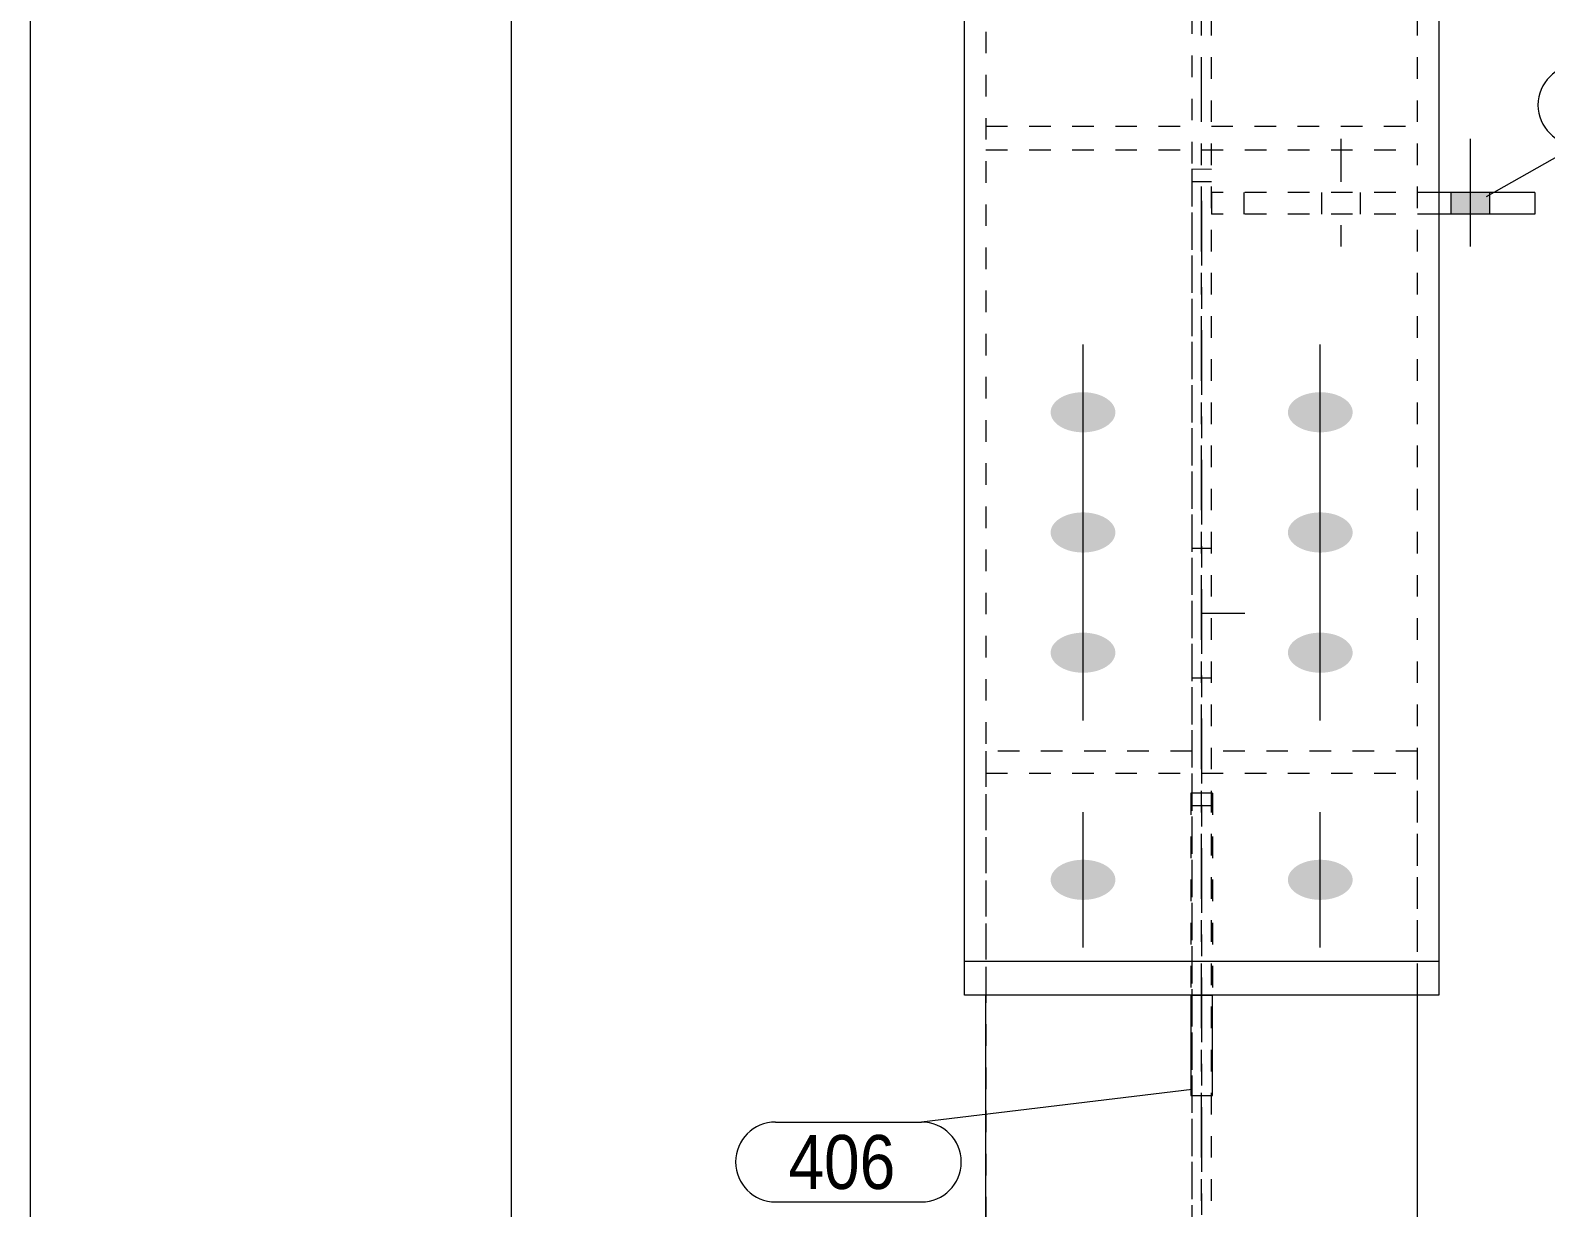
# Model space of a CAD drawing. Header units: millimetres. Extents: x 2 to 579, y 1 to 825.
# Drawn here: x 5 to 75.3, y 614.1 to 668.7 of the extents above; entities that cross this region are included whole.
import ezdxf

# ---------------------------------------------------------------- set-up
doc = ezdxf.new("R2010")
doc.units = ezdxf.units.MM
for name, pattern in [('XKITLINE00', [0]), ('XKITLINE01', [4, 1, -1, 1, -1]), ('XKITLINE02', [4, 2, -2]), ('XKITLINE03', [6, 3, -1, 1, -1])]:
    doc.linetypes.add(name, pattern=pattern)
for name, color, linetype, lineweight in [('Bolt', 3, 'Continuous', 0), ('Dimensions', 7, 'Continuous', 0), ('DrawingSheet', 5, 'Continuous', 0), ('Part', 2, 'Continuous', 0), ('PartMark', 7, 'Continuous', 0)]:
    doc.layers.add(name, color=color, linetype=linetype, lineweight=lineweight)
doc.styles.add('ARIAL', font='ARIAL.TTF')

# ---------------------------------------------------------------- blocks, each defined once
blk = doc.blocks.new('*A45')
at = {"layer": 'Bolt', "color": 3, "linetype": 'XKITLINE02', "lineweight": 0}
for p, q in [((59.755, 644.679), (58.855, 644.679)), ((61.305, 641.679), (57.305, 641.679)), ((59.755, 638.679), (58.855, 638.679))]:
    blk.add_line(p, q, dxfattribs=at)
blk = doc.blocks.new('*A46')
at = {"layer": 'Bolt'}
for points in [[(53.768, 650.072), (53.731, 650.073), (53.694, 650.074), (53.658, 650.076), (53.621, 650.079), (53.585, 650.082), (53.548, 650.085), (53.512, 650.09), (53.476, 650.094), (53.44, 650.1), (53.405, 650.105), (53.369, 650.112), (53.334, 650.119), (53.299, 650.126), (53.265, 650.134), (53.231, 650.142), (53.197, 650.151), (53.163, 650.161), (53.13, 650.171), (53.098, 650.181), (53.065, 650.192), (53.034, 650.204), (53.002, 650.216), (52.971, 650.228), (52.941, 650.241), (52.911, 650.254), (52.882, 650.268), (52.853, 650.283), (52.825, 650.297), (52.797, 650.312), (52.77, 650.328), (52.744, 650.344), (52.718, 650.36), (52.693, 650.377), (52.669, 650.394), (52.645, 650.411), (52.622, 650.429), (52.6, 650.447), (52.578, 650.466), (52.557, 650.484), (52.537, 650.504), (52.518, 650.523), (52.5, 650.543), (52.482, 650.563), (52.465, 650.583), (52.449, 650.603), (52.433, 650.624), (52.419, 650.645), (52.405, 650.666), (52.392, 650.688), (52.38, 650.709), (52.369, 650.731), (52.359, 650.753), (52.35, 650.775), (52.341, 650.797), (52.333, 650.819), (52.327, 650.842), (52.321, 650.864), (52.316, 650.887), (52.312, 650.909), (52.309, 650.932), (52.306, 650.955), (52.305, 650.978), (52.305, 651), (52.305, 651.023), (52.306, 651.046), (52.309, 651.069), (52.312, 651.091), (52.316, 651.114), (52.321, 651.137), (52.327, 651.159), (52.333, 651.182), (52.341, 651.204), (52.35, 651.226), (52.359, 651.248), (52.369, 651.27), (52.38, 651.292), (52.392, 651.313), (52.405, 651.335), (52.419, 651.356), (52.433, 651.377), (52.449, 651.397), (52.465, 651.418), (52.482, 651.438), (52.5, 651.458), (52.518, 651.478), (52.537, 651.497), (52.557, 651.516), (52.578, 651.535), (52.6, 651.554), (52.622, 651.572), (52.645, 651.59), (52.669, 651.607), (52.693, 651.624), (52.718, 651.641), (52.744, 651.657), (52.77, 651.673), (52.797, 651.688), (52.825, 651.704), (52.853, 651.718), (52.882, 651.732), (52.911, 651.746), (52.941, 651.76), (52.971, 651.773), (53.002, 651.785), (53.034, 651.797), (53.065, 651.808), (53.098, 651.819), (53.13, 651.83), (53.163, 651.84), (53.197, 651.849), (53.231, 651.858), (53.265, 651.867), (53.299, 651.875), (53.334, 651.882), (53.369, 651.889), (53.405, 651.895), (53.44, 651.901), (53.476, 651.906), (53.512, 651.911), (53.548, 651.915), (53.585, 651.919), (53.621, 651.922), (53.658, 651.925), (53.694, 651.927), (53.731, 651.928), (53.768, 651.929), (53.805, 651.929), (53.841, 651.929), (53.878, 651.928), (53.915, 651.927), (53.952, 651.925), (53.988, 651.922), (54.025, 651.919), (54.061, 651.915), (54.097, 651.911), (54.133, 651.906), (54.169, 651.901), (54.205, 651.895), (54.24, 651.889), (54.275, 651.882), (54.31, 651.875), (54.345, 651.867), (54.379, 651.858), (54.413, 651.849), (54.446, 651.84), (54.479, 651.83), (54.512, 651.819), (54.544, 651.808), (54.576, 651.797), (54.607, 651.785), (54.638, 651.773), (54.668, 651.76), (54.698, 651.746), (54.728, 651.732), (54.756, 651.718), (54.784, 651.704), (54.812, 651.688), (54.839, 651.673), (54.865, 651.657), (54.891, 651.641), (54.916, 651.624), (54.94, 651.607), (54.964, 651.59), (54.987, 651.572), (55.009, 651.554), (55.031, 651.535), (55.052, 651.516), (55.072, 651.497), (55.091, 651.478), (55.11, 651.458), (55.128, 651.438), (55.145, 651.418), (55.161, 651.397), (55.176, 651.377), (55.19, 651.356), (55.204, 651.335), (55.217, 651.313), (55.229, 651.292), (55.24, 651.27), (55.25, 651.248), (55.26, 651.226), (55.268, 651.204), (55.276, 651.182), (55.283, 651.159), (55.288, 651.137), (55.293, 651.114), (55.297, 651.091), (55.301, 651.069), (55.303, 651.046), (55.304, 651.023), (55.305, 651), (55.304, 650.978), (55.303, 650.955), (55.301, 650.932), (55.297, 650.909), (55.293, 650.887), (55.288, 650.864), (55.283, 650.842), (55.276, 650.819), (55.268, 650.797), (55.26, 650.775), (55.25, 650.753), (55.24, 650.731), (55.229, 650.709), (55.217, 650.688), (55.204, 650.666), (55.19, 650.645), (55.176, 650.624), (55.161, 650.603), (55.145, 650.583), (55.128, 650.563), (55.11, 650.543), (55.091, 650.523), (55.072, 650.504), (55.052, 650.484), (55.031, 650.466), (55.009, 650.447), (54.987, 650.429), (54.964, 650.411), (54.94, 650.394), (54.916, 650.377), (54.891, 650.36), (54.865, 650.344), (54.839, 650.328), (54.812, 650.312), (54.784, 650.297), (54.756, 650.283), (54.728, 650.268), (54.698, 650.254), (54.668, 650.241), (54.638, 650.228), (54.607, 650.216), (54.576, 650.204), (54.544, 650.192), (54.512, 650.181), (54.479, 650.171), (54.446, 650.161), (54.413, 650.151), (54.379, 650.142), (54.345, 650.134), (54.31, 650.126), (54.275, 650.119), (54.24, 650.112), (54.205, 650.105), (54.169, 650.1), (54.133, 650.094), (54.097, 650.09), (54.061, 650.085), (54.025, 650.082), (53.988, 650.079), (53.952, 650.076), (53.915, 650.074), (53.878, 650.073), (53.841, 650.072), (53.805, 650.072)], [(64.768, 650.072), (64.731, 650.073), (64.694, 650.074), (64.658, 650.076), (64.621, 650.079), (64.585, 650.082), (64.548, 650.085), (64.512, 650.09), (64.476, 650.094), (64.44, 650.1), (64.405, 650.105), (64.369, 650.112), (64.334, 650.119), (64.299, 650.126), (64.265, 650.134), (64.231, 650.142), (64.197, 650.151), (64.163, 650.161), (64.13, 650.171), (64.098, 650.181), (64.065, 650.192), (64.034, 650.204), (64.002, 650.216), (63.971, 650.228), (63.941, 650.241), (63.911, 650.254), (63.882, 650.268), (63.853, 650.283), (63.825, 650.297), (63.797, 650.312), (63.77, 650.328), (63.744, 650.344), (63.718, 650.36), (63.693, 650.377), (63.669, 650.394), (63.645, 650.411), (63.622, 650.429), (63.6, 650.447), (63.578, 650.466), (63.557, 650.484), (63.537, 650.504), (63.518, 650.523), (63.5, 650.543), (63.482, 650.563), (63.465, 650.583), (63.449, 650.603), (63.433, 650.624), (63.419, 650.645), (63.405, 650.666), (63.392, 650.688), (63.38, 650.709), (63.369, 650.731), (63.359, 650.753), (63.35, 650.775), (63.341, 650.797), (63.333, 650.819), (63.327, 650.842), (63.321, 650.864), (63.316, 650.887), (63.312, 650.909), (63.309, 650.932), (63.306, 650.955), (63.305, 650.978), (63.305, 651), (63.305, 651.023), (63.306, 651.046), (63.309, 651.069), (63.312, 651.091), (63.316, 651.114), (63.321, 651.137), (63.327, 651.159), (63.333, 651.182), (63.341, 651.204), (63.35, 651.226), (63.359, 651.248), (63.369, 651.27), (63.38, 651.292), (63.392, 651.313), (63.405, 651.335), (63.419, 651.356), (63.433, 651.377), (63.449, 651.397), (63.465, 651.418), (63.482, 651.438), (63.5, 651.458), (63.518, 651.478), (63.537, 651.497), (63.557, 651.516), (63.578, 651.535), (63.6, 651.554), (63.622, 651.572), (63.645, 651.59), (63.669, 651.607), (63.693, 651.624), (63.718, 651.641), (63.744, 651.657), (63.77, 651.673), (63.797, 651.688), (63.825, 651.704), (63.853, 651.718), (63.882, 651.732), (63.911, 651.746), (63.941, 651.76), (63.971, 651.773), (64.002, 651.785), (64.034, 651.797), (64.065, 651.808), (64.098, 651.819), (64.13, 651.83), (64.163, 651.84), (64.197, 651.849), (64.231, 651.858), (64.265, 651.867), (64.299, 651.875), (64.334, 651.882), (64.369, 651.889), (64.405, 651.895), (64.44, 651.901), (64.476, 651.906), (64.512, 651.911), (64.548, 651.915), (64.585, 651.919), (64.621, 651.922), (64.658, 651.925), (64.694, 651.927), (64.731, 651.928), (64.768, 651.929), (64.805, 651.929), (64.841, 651.929), (64.878, 651.928), (64.915, 651.927), (64.952, 651.925), (64.988, 651.922), (65.025, 651.919), (65.061, 651.915), (65.097, 651.911), (65.133, 651.906), (65.169, 651.901), (65.205, 651.895), (65.24, 651.889), (65.275, 651.882), (65.31, 651.875), (65.345, 651.867), (65.379, 651.858), (65.413, 651.849), (65.446, 651.84), (65.479, 651.83), (65.512, 651.819), (65.544, 651.808), (65.576, 651.797), (65.607, 651.785), (65.638, 651.773), (65.668, 651.76), (65.698, 651.746), (65.728, 651.732), (65.756, 651.718), (65.784, 651.704), (65.812, 651.688), (65.839, 651.673), (65.865, 651.657), (65.891, 651.641), (65.916, 651.624), (65.94, 651.607), (65.964, 651.59), (65.987, 651.572), (66.009, 651.554), (66.031, 651.535), (66.052, 651.516), (66.072, 651.497), (66.091, 651.478), (66.11, 651.458), (66.128, 651.438), (66.145, 651.418), (66.161, 651.397), (66.176, 651.377), (66.19, 651.356), (66.204, 651.335), (66.217, 651.313), (66.229, 651.292), (66.24, 651.27), (66.25, 651.248), (66.26, 651.226), (66.268, 651.204), (66.276, 651.182), (66.283, 651.159), (66.288, 651.137), (66.293, 651.114), (66.297, 651.091), (66.301, 651.069), (66.303, 651.046), (66.304, 651.023), (66.305, 651), (66.304, 650.978), (66.303, 650.955), (66.301, 650.932), (66.297, 650.909), (66.293, 650.887), (66.288, 650.864), (66.283, 650.842), (66.276, 650.819), (66.268, 650.797), (66.26, 650.775), (66.25, 650.753), (66.24, 650.731), (66.229, 650.709), (66.217, 650.688), (66.204, 650.666), (66.19, 650.645), (66.176, 650.624), (66.161, 650.603), (66.145, 650.583), (66.128, 650.563), (66.11, 650.543), (66.091, 650.523), (66.072, 650.504), (66.052, 650.484), (66.031, 650.466), (66.009, 650.447), (65.987, 650.429), (65.964, 650.411), (65.94, 650.394), (65.916, 650.377), (65.891, 650.36), (65.865, 650.344), (65.839, 650.328), (65.812, 650.312), (65.784, 650.297), (65.756, 650.283), (65.728, 650.268), (65.698, 650.254), (65.668, 650.241), (65.638, 650.228), (65.607, 650.216), (65.576, 650.204), (65.544, 650.192), (65.512, 650.181), (65.479, 650.171), (65.446, 650.161), (65.413, 650.151), (65.379, 650.142), (65.345, 650.134), (65.31, 650.126), (65.275, 650.119), (65.24, 650.112), (65.205, 650.105), (65.169, 650.1), (65.133, 650.094), (65.097, 650.09), (65.061, 650.085), (65.025, 650.082), (64.988, 650.079), (64.952, 650.076), (64.915, 650.074), (64.878, 650.073), (64.841, 650.072), (64.805, 650.072)], [(53.768, 644.5), (53.731, 644.501), (53.694, 644.502), (53.658, 644.504), (53.621, 644.507), (53.585, 644.51), (53.548, 644.514), (53.512, 644.518), (53.476, 644.522), (53.44, 644.528), (53.405, 644.534), (53.369, 644.54), (53.334, 644.547), (53.299, 644.554), (53.265, 644.562), (53.231, 644.571), (53.197, 644.58), (53.163, 644.589), (53.13, 644.599), (53.098, 644.61), (53.065, 644.621), (53.034, 644.632), (53.002, 644.644), (52.971, 644.656), (52.941, 644.669), (52.911, 644.683), (52.882, 644.696), (52.853, 644.711), (52.825, 644.725), (52.797, 644.74), (52.77, 644.756), (52.744, 644.772), (52.718, 644.788), (52.693, 644.805), (52.669, 644.822), (52.645, 644.839), (52.622, 644.857), (52.6, 644.875), (52.578, 644.894), (52.557, 644.913), (52.537, 644.932), (52.518, 644.951), (52.5, 644.971), (52.482, 644.991), (52.465, 645.011), (52.449, 645.031), (52.433, 645.052), (52.419, 645.073), (52.405, 645.094), (52.392, 645.116), (52.38, 645.137), (52.369, 645.159), (52.359, 645.181), (52.35, 645.203), (52.341, 645.225), (52.333, 645.247), (52.327, 645.27), (52.321, 645.292), (52.316, 645.315), (52.312, 645.337), (52.309, 645.36), (52.306, 645.383), (52.305, 645.406), (52.305, 645.429), (52.305, 645.451), (52.306, 645.474), (52.309, 645.497), (52.312, 645.52), (52.316, 645.542), (52.321, 645.565), (52.327, 645.587), (52.333, 645.61), (52.341, 645.632), (52.35, 645.654), (52.359, 645.676), (52.369, 645.698), (52.38, 645.72), (52.392, 645.741), (52.405, 645.763), (52.419, 645.784), (52.433, 645.805), (52.449, 645.826), (52.465, 645.846), (52.482, 645.866), (52.5, 645.886), (52.518, 645.906), (52.537, 645.925), (52.557, 645.944), (52.578, 645.963), (52.6, 645.982), (52.622, 646), (52.645, 646.018), (52.669, 646.035), (52.693, 646.052), (52.718, 646.069), (52.744, 646.085), (52.77, 646.101), (52.797, 646.117), (52.825, 646.132), (52.853, 646.146), (52.882, 646.161), (52.911, 646.174), (52.941, 646.188), (52.971, 646.201), (53.002, 646.213), (53.034, 646.225), (53.065, 646.237), (53.098, 646.248), (53.13, 646.258), (53.163, 646.268), (53.197, 646.277), (53.231, 646.286), (53.265, 646.295), (53.299, 646.303), (53.334, 646.31), (53.369, 646.317), (53.405, 646.324), (53.44, 646.329), (53.476, 646.335), (53.512, 646.339), (53.548, 646.343), (53.585, 646.347), (53.621, 646.35), (53.658, 646.353), (53.694, 646.355), (53.731, 646.356), (53.768, 646.357), (53.805, 646.357), (53.841, 646.357), (53.878, 646.356), (53.915, 646.355), (53.952, 646.353), (53.988, 646.35), (54.025, 646.347), (54.061, 646.343), (54.097, 646.339), (54.133, 646.335), (54.169, 646.329), (54.205, 646.324), (54.24, 646.317), (54.275, 646.31), (54.31, 646.303), (54.345, 646.295), (54.379, 646.286), (54.413, 646.277), (54.446, 646.268), (54.479, 646.258), (54.512, 646.248), (54.544, 646.237), (54.576, 646.225), (54.607, 646.213), (54.638, 646.201), (54.668, 646.188), (54.698, 646.174), (54.728, 646.161), (54.756, 646.146), (54.784, 646.132), (54.812, 646.117), (54.839, 646.101), (54.865, 646.085), (54.891, 646.069), (54.916, 646.052), (54.94, 646.035), (54.964, 646.018), (54.987, 646), (55.009, 645.982), (55.031, 645.963), (55.052, 645.944), (55.072, 645.925), (55.091, 645.906), (55.11, 645.886), (55.128, 645.866), (55.145, 645.846), (55.161, 645.826), (55.176, 645.805), (55.19, 645.784), (55.204, 645.763), (55.217, 645.741), (55.229, 645.72), (55.24, 645.698), (55.25, 645.676), (55.26, 645.654), (55.268, 645.632), (55.276, 645.61), (55.283, 645.587), (55.288, 645.565), (55.293, 645.542), (55.297, 645.52), (55.301, 645.497), (55.303, 645.474), (55.304, 645.451), (55.305, 645.429), (55.304, 645.406), (55.303, 645.383), (55.301, 645.36), (55.297, 645.337), (55.293, 645.315), (55.288, 645.292), (55.283, 645.27), (55.276, 645.247), (55.268, 645.225), (55.26, 645.203), (55.25, 645.181), (55.24, 645.159), (55.229, 645.137), (55.217, 645.116), (55.204, 645.094), (55.19, 645.073), (55.176, 645.052), (55.161, 645.031), (55.145, 645.011), (55.128, 644.991), (55.11, 644.971), (55.091, 644.951), (55.072, 644.932), (55.052, 644.913), (55.031, 644.894), (55.009, 644.875), (54.987, 644.857), (54.964, 644.839), (54.94, 644.822), (54.916, 644.805), (54.891, 644.788), (54.865, 644.772), (54.839, 644.756), (54.812, 644.74), (54.784, 644.725), (54.756, 644.711), (54.728, 644.696), (54.698, 644.683), (54.668, 644.669), (54.638, 644.656), (54.607, 644.644), (54.576, 644.632), (54.544, 644.621), (54.512, 644.61), (54.479, 644.599), (54.446, 644.589), (54.413, 644.58), (54.379, 644.571), (54.345, 644.562), (54.31, 644.554), (54.275, 644.547), (54.24, 644.54), (54.205, 644.534), (54.169, 644.528), (54.133, 644.522), (54.097, 644.518), (54.061, 644.514), (54.025, 644.51), (53.988, 644.507), (53.952, 644.504), (53.915, 644.502), (53.878, 644.501), (53.841, 644.5), (53.805, 644.5)], [(64.768, 644.5), (64.731, 644.501), (64.694, 644.502), (64.658, 644.504), (64.621, 644.507), (64.585, 644.51), (64.548, 644.514), (64.512, 644.518), (64.476, 644.522), (64.44, 644.528), (64.405, 644.534), (64.369, 644.54), (64.334, 644.547), (64.299, 644.554), (64.265, 644.562), (64.231, 644.571), (64.197, 644.58), (64.163, 644.589), (64.13, 644.599), (64.098, 644.61), (64.065, 644.621), (64.034, 644.632), (64.002, 644.644), (63.971, 644.656), (63.941, 644.669), (63.911, 644.683), (63.882, 644.696), (63.853, 644.711), (63.825, 644.725), (63.797, 644.74), (63.77, 644.756), (63.744, 644.772), (63.718, 644.788), (63.693, 644.805), (63.669, 644.822), (63.645, 644.839), (63.622, 644.857), (63.6, 644.875), (63.578, 644.894), (63.557, 644.913), (63.537, 644.932), (63.518, 644.951), (63.5, 644.971), (63.482, 644.991), (63.465, 645.011), (63.449, 645.031), (63.433, 645.052), (63.419, 645.073), (63.405, 645.094), (63.392, 645.116), (63.38, 645.137), (63.369, 645.159), (63.359, 645.181), (63.35, 645.203), (63.341, 645.225), (63.333, 645.247), (63.327, 645.27), (63.321, 645.292), (63.316, 645.315), (63.312, 645.337), (63.309, 645.36), (63.306, 645.383), (63.305, 645.406), (63.305, 645.429), (63.305, 645.451), (63.306, 645.474), (63.309, 645.497), (63.312, 645.52), (63.316, 645.542), (63.321, 645.565), (63.327, 645.587), (63.333, 645.61), (63.341, 645.632), (63.35, 645.654), (63.359, 645.676), (63.369, 645.698), (63.38, 645.72), (63.392, 645.741), (63.405, 645.763), (63.419, 645.784), (63.433, 645.805), (63.449, 645.826), (63.465, 645.846), (63.482, 645.866), (63.5, 645.886), (63.518, 645.906), (63.537, 645.925), (63.557, 645.944), (63.578, 645.963), (63.6, 645.982), (63.622, 646), (63.645, 646.018), (63.669, 646.035), (63.693, 646.052), (63.718, 646.069), (63.744, 646.085), (63.77, 646.101), (63.797, 646.117), (63.825, 646.132), (63.853, 646.146), (63.882, 646.161), (63.911, 646.174), (63.941, 646.188), (63.971, 646.201), (64.002, 646.213), (64.034, 646.225), (64.065, 646.237), (64.098, 646.248), (64.13, 646.258), (64.163, 646.268), (64.197, 646.277), (64.231, 646.286), (64.265, 646.295), (64.299, 646.303), (64.334, 646.31), (64.369, 646.317), (64.405, 646.324), (64.44, 646.329), (64.476, 646.335), (64.512, 646.339), (64.548, 646.343), (64.585, 646.347), (64.621, 646.35), (64.658, 646.353), (64.694, 646.355), (64.731, 646.356), (64.768, 646.357), (64.805, 646.357), (64.841, 646.357), (64.878, 646.356), (64.915, 646.355), (64.952, 646.353), (64.988, 646.35), (65.025, 646.347), (65.061, 646.343), (65.097, 646.339), (65.133, 646.335), (65.169, 646.329), (65.205, 646.324), (65.24, 646.317), (65.275, 646.31), (65.31, 646.303), (65.345, 646.295), (65.379, 646.286), (65.413, 646.277), (65.446, 646.268), (65.479, 646.258), (65.512, 646.248), (65.544, 646.237), (65.576, 646.225), (65.607, 646.213), (65.638, 646.201), (65.668, 646.188), (65.698, 646.174), (65.728, 646.161), (65.756, 646.146), (65.784, 646.132), (65.812, 646.117), (65.839, 646.101), (65.865, 646.085), (65.891, 646.069), (65.916, 646.052), (65.94, 646.035), (65.964, 646.018), (65.987, 646), (66.009, 645.982), (66.031, 645.963), (66.052, 645.944), (66.072, 645.925), (66.091, 645.906), (66.11, 645.886), (66.128, 645.866), (66.145, 645.846), (66.161, 645.826), (66.176, 645.805), (66.19, 645.784), (66.204, 645.763), (66.217, 645.741), (66.229, 645.72), (66.24, 645.698), (66.25, 645.676), (66.26, 645.654), (66.268, 645.632), (66.276, 645.61), (66.283, 645.587), (66.288, 645.565), (66.293, 645.542), (66.297, 645.52), (66.301, 645.497), (66.303, 645.474), (66.304, 645.451), (66.305, 645.429), (66.304, 645.406), (66.303, 645.383), (66.301, 645.36), (66.297, 645.337), (66.293, 645.315), (66.288, 645.292), (66.283, 645.27), (66.276, 645.247), (66.268, 645.225), (66.26, 645.203), (66.25, 645.181), (66.24, 645.159), (66.229, 645.137), (66.217, 645.116), (66.204, 645.094), (66.19, 645.073), (66.176, 645.052), (66.161, 645.031), (66.145, 645.011), (66.128, 644.991), (66.11, 644.971), (66.091, 644.951), (66.072, 644.932), (66.052, 644.913), (66.031, 644.894), (66.009, 644.875), (65.987, 644.857), (65.964, 644.839), (65.94, 644.822), (65.916, 644.805), (65.891, 644.788), (65.865, 644.772), (65.839, 644.756), (65.812, 644.74), (65.784, 644.725), (65.756, 644.711), (65.728, 644.696), (65.698, 644.683), (65.668, 644.669), (65.638, 644.656), (65.607, 644.644), (65.576, 644.632), (65.544, 644.621), (65.512, 644.61), (65.479, 644.599), (65.446, 644.589), (65.413, 644.58), (65.379, 644.571), (65.345, 644.562), (65.31, 644.554), (65.275, 644.547), (65.24, 644.54), (65.205, 644.534), (65.169, 644.528), (65.133, 644.522), (65.097, 644.518), (65.061, 644.514), (65.025, 644.51), (64.988, 644.507), (64.952, 644.504), (64.915, 644.502), (64.878, 644.501), (64.841, 644.5), (64.805, 644.5)], [(53.768, 638.928), (53.731, 638.929), (53.694, 638.931), (53.658, 638.932), (53.621, 638.935), (53.585, 638.938), (53.548, 638.942), (53.512, 638.946), (53.476, 638.951), (53.44, 638.956), (53.405, 638.962), (53.369, 638.968), (53.334, 638.975), (53.299, 638.982), (53.265, 638.99), (53.231, 638.999), (53.197, 639.008), (53.163, 639.017), (53.13, 639.027), (53.098, 639.038), (53.065, 639.049), (53.034, 639.06), (53.002, 639.072), (52.971, 639.085), (52.941, 639.097), (52.911, 639.111), (52.882, 639.125), (52.853, 639.139), (52.825, 639.153), (52.797, 639.169), (52.77, 639.184), (52.744, 639.2), (52.718, 639.216), (52.693, 639.233), (52.669, 639.25), (52.645, 639.268), (52.622, 639.285), (52.6, 639.303), (52.578, 639.322), (52.557, 639.341), (52.537, 639.36), (52.518, 639.379), (52.5, 639.399), (52.482, 639.419), (52.465, 639.439), (52.449, 639.46), (52.433, 639.48), (52.419, 639.501), (52.405, 639.522), (52.392, 639.544), (52.38, 639.565), (52.369, 639.587), (52.359, 639.609), (52.35, 639.631), (52.341, 639.653), (52.333, 639.675), (52.327, 639.698), (52.321, 639.72), (52.316, 639.743), (52.312, 639.766), (52.309, 639.788), (52.306, 639.811), (52.305, 639.834), (52.305, 639.857), (52.305, 639.879), (52.306, 639.902), (52.309, 639.925), (52.312, 639.948), (52.316, 639.97), (52.321, 639.993), (52.327, 640.015), (52.333, 640.038), (52.341, 640.06), (52.35, 640.082), (52.359, 640.104), (52.369, 640.126), (52.38, 640.148), (52.392, 640.169), (52.405, 640.191), (52.419, 640.212), (52.433, 640.233), (52.449, 640.254), (52.465, 640.274), (52.482, 640.294), (52.5, 640.314), (52.518, 640.334), (52.537, 640.353), (52.557, 640.373), (52.578, 640.391), (52.6, 640.41), (52.622, 640.428), (52.645, 640.446), (52.669, 640.463), (52.693, 640.48), (52.718, 640.497), (52.744, 640.513), (52.77, 640.529), (52.797, 640.545), (52.825, 640.56), (52.853, 640.574), (52.882, 640.589), (52.911, 640.603), (52.941, 640.616), (52.971, 640.629), (53.002, 640.641), (53.034, 640.653), (53.065, 640.665), (53.098, 640.676), (53.13, 640.686), (53.163, 640.696), (53.197, 640.706), (53.231, 640.715), (53.265, 640.723), (53.299, 640.731), (53.334, 640.738), (53.369, 640.745), (53.405, 640.752), (53.44, 640.757), (53.476, 640.763), (53.512, 640.767), (53.548, 640.772), (53.585, 640.775), (53.621, 640.778), (53.658, 640.781), (53.694, 640.783), (53.731, 640.784), (53.768, 640.785), (53.805, 640.785), (53.841, 640.785), (53.878, 640.784), (53.915, 640.783), (53.952, 640.781), (53.988, 640.778), (54.025, 640.775), (54.061, 640.772), (54.097, 640.767), (54.133, 640.763), (54.169, 640.757), (54.205, 640.752), (54.24, 640.745), (54.275, 640.738), (54.31, 640.731), (54.345, 640.723), (54.379, 640.715), (54.413, 640.706), (54.446, 640.696), (54.479, 640.686), (54.512, 640.676), (54.544, 640.665), (54.576, 640.653), (54.607, 640.641), (54.638, 640.629), (54.668, 640.616), (54.698, 640.603), (54.728, 640.589), (54.756, 640.574), (54.784, 640.56), (54.812, 640.545), (54.839, 640.529), (54.865, 640.513), (54.891, 640.497), (54.916, 640.48), (54.94, 640.463), (54.964, 640.446), (54.987, 640.428), (55.009, 640.41), (55.031, 640.391), (55.052, 640.373), (55.072, 640.353), (55.091, 640.334), (55.11, 640.314), (55.128, 640.294), (55.145, 640.274), (55.161, 640.254), (55.176, 640.233), (55.19, 640.212), (55.204, 640.191), (55.217, 640.169), (55.229, 640.148), (55.24, 640.126), (55.25, 640.104), (55.26, 640.082), (55.268, 640.06), (55.276, 640.038), (55.283, 640.015), (55.288, 639.993), (55.293, 639.97), (55.297, 639.948), (55.301, 639.925), (55.303, 639.902), (55.304, 639.879), (55.305, 639.857), (55.304, 639.834), (55.303, 639.811), (55.301, 639.788), (55.297, 639.766), (55.293, 639.743), (55.288, 639.72), (55.283, 639.698), (55.276, 639.675), (55.268, 639.653), (55.26, 639.631), (55.25, 639.609), (55.24, 639.587), (55.229, 639.565), (55.217, 639.544), (55.204, 639.522), (55.19, 639.501), (55.176, 639.48), (55.161, 639.46), (55.145, 639.439), (55.128, 639.419), (55.11, 639.399), (55.091, 639.379), (55.072, 639.36), (55.052, 639.341), (55.031, 639.322), (55.009, 639.303), (54.987, 639.285), (54.964, 639.268), (54.94, 639.25), (54.916, 639.233), (54.891, 639.216), (54.865, 639.2), (54.839, 639.184), (54.812, 639.169), (54.784, 639.153), (54.756, 639.139), (54.728, 639.125), (54.698, 639.111), (54.668, 639.097), (54.638, 639.085), (54.607, 639.072), (54.576, 639.06), (54.544, 639.049), (54.512, 639.038), (54.479, 639.027), (54.446, 639.017), (54.413, 639.008), (54.379, 638.999), (54.345, 638.99), (54.31, 638.982), (54.275, 638.975), (54.24, 638.968), (54.205, 638.962), (54.169, 638.956), (54.133, 638.951), (54.097, 638.946), (54.061, 638.942), (54.025, 638.938), (53.988, 638.935), (53.952, 638.932), (53.915, 638.931), (53.878, 638.929), (53.841, 638.928), (53.805, 638.928)], [(64.768, 638.928), (64.731, 638.929), (64.694, 638.931), (64.658, 638.932), (64.621, 638.935), (64.585, 638.938), (64.548, 638.942), (64.512, 638.946), (64.476, 638.951), (64.44, 638.956), (64.405, 638.962), (64.369, 638.968), (64.334, 638.975), (64.299, 638.982), (64.265, 638.99), (64.231, 638.999), (64.197, 639.008), (64.163, 639.017), (64.13, 639.027), (64.098, 639.038), (64.065, 639.049), (64.034, 639.06), (64.002, 639.072), (63.971, 639.085), (63.941, 639.097), (63.911, 639.111), (63.882, 639.125), (63.853, 639.139), (63.825, 639.153), (63.797, 639.169), (63.77, 639.184), (63.744, 639.2), (63.718, 639.216), (63.693, 639.233), (63.669, 639.25), (63.645, 639.268), (63.622, 639.285), (63.6, 639.303), (63.578, 639.322), (63.557, 639.341), (63.537, 639.36), (63.518, 639.379), (63.5, 639.399), (63.482, 639.419), (63.465, 639.439), (63.449, 639.46), (63.433, 639.48), (63.419, 639.501), (63.405, 639.522), (63.392, 639.544), (63.38, 639.565), (63.369, 639.587), (63.359, 639.609), (63.35, 639.631), (63.341, 639.653), (63.333, 639.675), (63.327, 639.698), (63.321, 639.72), (63.316, 639.743), (63.312, 639.766), (63.309, 639.788), (63.306, 639.811), (63.305, 639.834), (63.305, 639.857), (63.305, 639.879), (63.306, 639.902), (63.309, 639.925), (63.312, 639.948), (63.316, 639.97), (63.321, 639.993), (63.327, 640.015), (63.333, 640.038), (63.341, 640.06), (63.35, 640.082), (63.359, 640.104), (63.369, 640.126), (63.38, 640.148), (63.392, 640.169), (63.405, 640.191), (63.419, 640.212), (63.433, 640.233), (63.449, 640.254), (63.465, 640.274), (63.482, 640.294), (63.5, 640.314), (63.518, 640.334), (63.537, 640.353), (63.557, 640.373), (63.578, 640.391), (63.6, 640.41), (63.622, 640.428), (63.645, 640.446), (63.669, 640.463), (63.693, 640.48), (63.718, 640.497), (63.744, 640.513), (63.77, 640.529), (63.797, 640.545), (63.825, 640.56), (63.853, 640.574), (63.882, 640.589), (63.911, 640.603), (63.941, 640.616), (63.971, 640.629), (64.002, 640.641), (64.034, 640.653), (64.065, 640.665), (64.098, 640.676), (64.13, 640.686), (64.163, 640.696), (64.197, 640.706), (64.231, 640.715), (64.265, 640.723), (64.299, 640.731), (64.334, 640.738), (64.369, 640.745), (64.405, 640.752), (64.44, 640.757), (64.476, 640.763), (64.512, 640.767), (64.548, 640.772), (64.585, 640.775), (64.621, 640.778), (64.658, 640.781), (64.694, 640.783), (64.731, 640.784), (64.768, 640.785), (64.805, 640.785), (64.841, 640.785), (64.878, 640.784), (64.915, 640.783), (64.952, 640.781), (64.988, 640.778), (65.025, 640.775), (65.061, 640.772), (65.097, 640.767), (65.133, 640.763), (65.169, 640.757), (65.205, 640.752), (65.24, 640.745), (65.275, 640.738), (65.31, 640.731), (65.345, 640.723), (65.379, 640.715), (65.413, 640.706), (65.446, 640.696), (65.479, 640.686), (65.512, 640.676), (65.544, 640.665), (65.576, 640.653), (65.607, 640.641), (65.638, 640.629), (65.668, 640.616), (65.698, 640.603), (65.728, 640.589), (65.756, 640.574), (65.784, 640.56), (65.812, 640.545), (65.839, 640.529), (65.865, 640.513), (65.891, 640.497), (65.916, 640.48), (65.94, 640.463), (65.964, 640.446), (65.987, 640.428), (66.009, 640.41), (66.031, 640.391), (66.052, 640.373), (66.072, 640.353), (66.091, 640.334), (66.11, 640.314), (66.128, 640.294), (66.145, 640.274), (66.161, 640.254), (66.176, 640.233), (66.19, 640.212), (66.204, 640.191), (66.217, 640.169), (66.229, 640.148), (66.24, 640.126), (66.25, 640.104), (66.26, 640.082), (66.268, 640.06), (66.276, 640.038), (66.283, 640.015), (66.288, 639.993), (66.293, 639.97), (66.297, 639.948), (66.301, 639.925), (66.303, 639.902), (66.304, 639.879), (66.305, 639.857), (66.304, 639.834), (66.303, 639.811), (66.301, 639.788), (66.297, 639.766), (66.293, 639.743), (66.288, 639.72), (66.283, 639.698), (66.276, 639.675), (66.268, 639.653), (66.26, 639.631), (66.25, 639.609), (66.24, 639.587), (66.229, 639.565), (66.217, 639.544), (66.204, 639.522), (66.19, 639.501), (66.176, 639.48), (66.161, 639.46), (66.145, 639.439), (66.128, 639.419), (66.11, 639.399), (66.091, 639.379), (66.072, 639.36), (66.052, 639.341), (66.031, 639.322), (66.009, 639.303), (65.987, 639.285), (65.964, 639.268), (65.94, 639.25), (65.916, 639.233), (65.891, 639.216), (65.865, 639.2), (65.839, 639.184), (65.812, 639.169), (65.784, 639.153), (65.756, 639.139), (65.728, 639.125), (65.698, 639.111), (65.668, 639.097), (65.638, 639.085), (65.607, 639.072), (65.576, 639.06), (65.544, 639.049), (65.512, 639.038), (65.479, 639.027), (65.446, 639.017), (65.413, 639.008), (65.379, 638.999), (65.345, 638.99), (65.31, 638.982), (65.275, 638.975), (65.24, 638.968), (65.205, 638.962), (65.169, 638.956), (65.133, 638.951), (65.097, 638.946), (65.061, 638.942), (65.025, 638.938), (64.988, 638.935), (64.952, 638.932), (64.915, 638.931), (64.878, 638.929), (64.841, 638.928), (64.805, 638.928)], [(53.768, 628.404), (53.731, 628.404), (53.694, 628.406), (53.658, 628.408), (53.621, 628.41), (53.585, 628.413), (53.548, 628.417), (53.512, 628.421), (53.476, 628.426), (53.44, 628.431), (53.405, 628.437), (53.369, 628.443), (53.334, 628.45), (53.299, 628.458), (53.265, 628.466), (53.231, 628.474), (53.197, 628.483), (53.163, 628.493), (53.13, 628.503), (53.098, 628.513), (53.065, 628.524), (53.034, 628.535), (53.002, 628.547), (52.971, 628.56), (52.941, 628.573), (52.911, 628.586), (52.882, 628.6), (52.853, 628.614), (52.825, 628.629), (52.797, 628.644), (52.77, 628.659), (52.744, 628.675), (52.718, 628.692), (52.693, 628.708), (52.669, 628.725), (52.645, 628.743), (52.622, 628.761), (52.6, 628.779), (52.578, 628.797), (52.557, 628.816), (52.537, 628.835), (52.518, 628.855), (52.5, 628.874), (52.482, 628.894), (52.465, 628.914), (52.449, 628.935), (52.433, 628.956), (52.419, 628.977), (52.405, 628.998), (52.392, 629.019), (52.38, 629.041), (52.369, 629.062), (52.359, 629.084), (52.35, 629.106), (52.341, 629.129), (52.333, 629.151), (52.327, 629.173), (52.321, 629.196), (52.316, 629.218), (52.312, 629.241), (52.309, 629.264), (52.306, 629.286), (52.305, 629.309), (52.305, 629.332), (52.305, 629.355), (52.306, 629.378), (52.309, 629.4), (52.312, 629.423), (52.316, 629.446), (52.321, 629.468), (52.327, 629.491), (52.333, 629.513), (52.341, 629.535), (52.35, 629.558), (52.359, 629.58), (52.369, 629.602), (52.38, 629.623), (52.392, 629.645), (52.405, 629.666), (52.419, 629.687), (52.433, 629.708), (52.449, 629.729), (52.465, 629.75), (52.482, 629.77), (52.5, 629.79), (52.518, 629.809), (52.537, 629.829), (52.557, 629.848), (52.578, 629.867), (52.6, 629.885), (52.622, 629.903), (52.645, 629.921), (52.669, 629.939), (52.693, 629.956), (52.718, 629.972), (52.744, 629.989), (52.77, 630.005), (52.797, 630.02), (52.825, 630.035), (52.853, 630.05), (52.882, 630.064), (52.911, 630.078), (52.941, 630.091), (52.971, 630.104), (53.002, 630.117), (53.034, 630.129), (53.065, 630.14), (53.098, 630.151), (53.13, 630.161), (53.163, 630.171), (53.197, 630.181), (53.231, 630.19), (53.265, 630.198), (53.299, 630.206), (53.334, 630.214), (53.369, 630.221), (53.405, 630.227), (53.44, 630.233), (53.476, 630.238), (53.512, 630.243), (53.548, 630.247), (53.585, 630.251), (53.621, 630.254), (53.658, 630.256), (53.694, 630.258), (53.731, 630.26), (53.768, 630.26), (53.805, 630.261), (53.841, 630.26), (53.878, 630.26), (53.915, 630.258), (53.952, 630.256), (53.988, 630.254), (54.025, 630.251), (54.061, 630.247), (54.097, 630.243), (54.133, 630.238), (54.169, 630.233), (54.205, 630.227), (54.24, 630.221), (54.275, 630.214), (54.31, 630.206), (54.345, 630.198), (54.379, 630.19), (54.413, 630.181), (54.446, 630.171), (54.479, 630.161), (54.512, 630.151), (54.544, 630.14), (54.576, 630.129), (54.607, 630.117), (54.638, 630.104), (54.668, 630.091), (54.698, 630.078), (54.728, 630.064), (54.756, 630.05), (54.784, 630.035), (54.812, 630.02), (54.839, 630.005), (54.865, 629.989), (54.891, 629.972), (54.916, 629.956), (54.94, 629.939), (54.964, 629.921), (54.987, 629.903), (55.009, 629.885), (55.031, 629.867), (55.052, 629.848), (55.072, 629.829), (55.091, 629.809), (55.11, 629.79), (55.128, 629.77), (55.145, 629.75), (55.161, 629.729), (55.176, 629.708), (55.19, 629.687), (55.204, 629.666), (55.217, 629.645), (55.229, 629.623), (55.24, 629.602), (55.25, 629.58), (55.26, 629.558), (55.268, 629.535), (55.276, 629.513), (55.283, 629.491), (55.288, 629.468), (55.293, 629.446), (55.297, 629.423), (55.301, 629.4), (55.303, 629.378), (55.304, 629.355), (55.305, 629.332), (55.304, 629.309), (55.303, 629.286), (55.301, 629.264), (55.297, 629.241), (55.293, 629.218), (55.288, 629.196), (55.283, 629.173), (55.276, 629.151), (55.268, 629.129), (55.26, 629.106), (55.25, 629.084), (55.24, 629.062), (55.229, 629.041), (55.217, 629.019), (55.204, 628.998), (55.19, 628.977), (55.176, 628.956), (55.161, 628.935), (55.145, 628.914), (55.128, 628.894), (55.11, 628.874), (55.091, 628.855), (55.072, 628.835), (55.052, 628.816), (55.031, 628.797), (55.009, 628.779), (54.987, 628.761), (54.964, 628.743), (54.94, 628.725), (54.916, 628.708), (54.891, 628.692), (54.865, 628.675), (54.839, 628.659), (54.812, 628.644), (54.784, 628.629), (54.756, 628.614), (54.728, 628.6), (54.698, 628.586), (54.668, 628.573), (54.638, 628.56), (54.607, 628.547), (54.576, 628.535), (54.544, 628.524), (54.512, 628.513), (54.479, 628.503), (54.446, 628.493), (54.413, 628.483), (54.379, 628.474), (54.345, 628.466), (54.31, 628.458), (54.275, 628.45), (54.24, 628.443), (54.205, 628.437), (54.169, 628.431), (54.133, 628.426), (54.097, 628.421), (54.061, 628.417), (54.025, 628.413), (53.988, 628.41), (53.952, 628.408), (53.915, 628.406), (53.878, 628.404), (53.841, 628.404), (53.805, 628.403)], [(64.768, 628.404), (64.731, 628.404), (64.694, 628.406), (64.658, 628.408), (64.621, 628.41), (64.585, 628.413), (64.548, 628.417), (64.512, 628.421), (64.476, 628.426), (64.44, 628.431), (64.405, 628.437), (64.369, 628.443), (64.334, 628.45), (64.299, 628.458), (64.265, 628.466), (64.231, 628.474), (64.197, 628.483), (64.163, 628.493), (64.13, 628.503), (64.098, 628.513), (64.065, 628.524), (64.034, 628.535), (64.002, 628.547), (63.971, 628.56), (63.941, 628.573), (63.911, 628.586), (63.882, 628.6), (63.853, 628.614), (63.825, 628.629), (63.797, 628.644), (63.77, 628.659), (63.744, 628.675), (63.718, 628.692), (63.693, 628.708), (63.669, 628.725), (63.645, 628.743), (63.622, 628.761), (63.6, 628.779), (63.578, 628.797), (63.557, 628.816), (63.537, 628.835), (63.518, 628.855), (63.5, 628.874), (63.482, 628.894), (63.465, 628.914), (63.449, 628.935), (63.433, 628.956), (63.419, 628.977), (63.405, 628.998), (63.392, 629.019), (63.38, 629.041), (63.369, 629.062), (63.359, 629.084), (63.35, 629.106), (63.341, 629.129), (63.333, 629.151), (63.327, 629.173), (63.321, 629.196), (63.316, 629.218), (63.312, 629.241), (63.309, 629.264), (63.306, 629.286), (63.305, 629.309), (63.305, 629.332), (63.305, 629.355), (63.306, 629.378), (63.309, 629.4), (63.312, 629.423), (63.316, 629.446), (63.321, 629.468), (63.327, 629.491), (63.333, 629.513), (63.341, 629.535), (63.35, 629.558), (63.359, 629.58), (63.369, 629.602), (63.38, 629.623), (63.392, 629.645), (63.405, 629.666), (63.419, 629.687), (63.433, 629.708), (63.449, 629.729), (63.465, 629.75), (63.482, 629.77), (63.5, 629.79), (63.518, 629.809), (63.537, 629.829), (63.557, 629.848), (63.578, 629.867), (63.6, 629.885), (63.622, 629.903), (63.645, 629.921), (63.669, 629.939), (63.693, 629.956), (63.718, 629.972), (63.744, 629.989), (63.77, 630.005), (63.797, 630.02), (63.825, 630.035), (63.853, 630.05), (63.882, 630.064), (63.911, 630.078), (63.941, 630.091), (63.971, 630.104), (64.002, 630.117), (64.034, 630.129), (64.065, 630.14), (64.098, 630.151), (64.13, 630.161), (64.163, 630.171), (64.197, 630.181), (64.231, 630.19), (64.265, 630.198), (64.299, 630.206), (64.334, 630.214), (64.369, 630.221), (64.405, 630.227), (64.44, 630.233), (64.476, 630.238), (64.512, 630.243), (64.548, 630.247), (64.585, 630.251), (64.621, 630.254), (64.658, 630.256), (64.694, 630.258), (64.731, 630.26), (64.768, 630.26), (64.805, 630.261), (64.841, 630.26), (64.878, 630.26), (64.915, 630.258), (64.952, 630.256), (64.988, 630.254), (65.025, 630.251), (65.061, 630.247), (65.097, 630.243), (65.133, 630.238), (65.169, 630.233), (65.205, 630.227), (65.24, 630.221), (65.275, 630.214), (65.31, 630.206), (65.345, 630.198), (65.379, 630.19), (65.413, 630.181), (65.446, 630.171), (65.479, 630.161), (65.512, 630.151), (65.544, 630.14), (65.576, 630.129), (65.607, 630.117), (65.638, 630.104), (65.668, 630.091), (65.698, 630.078), (65.728, 630.064), (65.756, 630.05), (65.784, 630.035), (65.812, 630.02), (65.839, 630.005), (65.865, 629.989), (65.891, 629.972), (65.916, 629.956), (65.94, 629.939), (65.964, 629.921), (65.987, 629.903), (66.009, 629.885), (66.031, 629.867), (66.052, 629.848), (66.072, 629.829), (66.091, 629.809), (66.11, 629.79), (66.128, 629.77), (66.145, 629.75), (66.161, 629.729), (66.176, 629.708), (66.19, 629.687), (66.204, 629.666), (66.217, 629.645), (66.229, 629.623), (66.24, 629.602), (66.25, 629.58), (66.26, 629.558), (66.268, 629.535), (66.276, 629.513), (66.283, 629.491), (66.288, 629.468), (66.293, 629.446), (66.297, 629.423), (66.301, 629.4), (66.303, 629.378), (66.304, 629.355), (66.305, 629.332), (66.304, 629.309), (66.303, 629.286), (66.301, 629.264), (66.297, 629.241), (66.293, 629.218), (66.288, 629.196), (66.283, 629.173), (66.276, 629.151), (66.268, 629.129), (66.26, 629.106), (66.25, 629.084), (66.24, 629.062), (66.229, 629.041), (66.217, 629.019), (66.204, 628.998), (66.19, 628.977), (66.176, 628.956), (66.161, 628.935), (66.145, 628.914), (66.128, 628.894), (66.11, 628.874), (66.091, 628.855), (66.072, 628.835), (66.052, 628.816), (66.031, 628.797), (66.009, 628.779), (65.987, 628.761), (65.964, 628.743), (65.94, 628.725), (65.916, 628.708), (65.891, 628.692), (65.865, 628.675), (65.839, 628.659), (65.812, 628.644), (65.784, 628.629), (65.756, 628.614), (65.728, 628.6), (65.698, 628.586), (65.668, 628.573), (65.638, 628.56), (65.607, 628.547), (65.576, 628.535), (65.544, 628.524), (65.512, 628.513), (65.479, 628.503), (65.446, 628.493), (65.413, 628.483), (65.379, 628.474), (65.345, 628.466), (65.31, 628.458), (65.275, 628.45), (65.24, 628.443), (65.205, 628.437), (65.169, 628.431), (65.133, 628.426), (65.097, 628.421), (65.061, 628.417), (65.025, 628.413), (64.988, 628.41), (64.952, 628.408), (64.915, 628.406), (64.878, 628.404), (64.841, 628.404), (64.805, 628.403)]]:
    blk.add_hatch(color=3, dxfattribs=at).paths.add_polyline_path(points, flags=17)
at = {"layer": 'Bolt', "color": 3, "linetype": 'XKITLINE00', "lineweight": 0}
for p, q in [((53.805, 647.859), (53.805, 654.142)), ((64.805, 647.859), (64.805, 654.142)), ((53.805, 642.287), (53.805, 648.57)), ((64.805, 642.287), (64.805, 648.57)), ((53.805, 636.715), (53.805, 642.998)), ((64.805, 636.715), (64.805, 642.998)), ((53.805, 626.191), (53.805, 632.473)), ((64.805, 626.191), (64.805, 632.473))]:
    blk.add_line(p, q, dxfattribs=at)
blk = doc.blocks.new('*A58')
at = {"layer": 'Bolt'}
blk.add_hatch(color=3, dxfattribs=at).paths.add_polyline_path([(72.655, 661.179), (72.655, 660.179), (70.855, 660.179), (70.855, 661.179)], flags=17)
blk.add_hatch(color=3, dxfattribs=at).paths.add_polyline_path([(72.655, 661.179), (72.655, 660.179), (70.855, 660.179), (70.855, 661.179)], flags=17)
at = {"layer": 'Bolt', "color": 3, "linetype": 'XKITLINE02', "lineweight": 0}
for p, q in [((65.755, 663.679), (65.755, 658.679)), ((65.755, 663.679), (65.755, 658.679)), ((64.855, 661.179), (64.855, 660.179)), ((64.855, 661.179), (64.855, 660.179)), ((66.655, 661.179), (66.655, 660.179)), ((66.655, 661.179), (66.655, 660.179))]:
    blk.add_line(p, q, dxfattribs=at)
at = {"layer": 'Bolt', "color": 3, "linetype": 'XKITLINE00', "lineweight": 0}
for p, q in [((71.755, 663.679), (71.755, 658.679)), ((71.755, 663.679), (71.755, 658.679)), ((70.855, 661.179), (70.855, 660.179)), ((70.855, 661.179), (70.855, 660.179)), ((72.655, 661.179), (72.655, 660.179)), ((72.655, 661.179), (72.655, 660.179))]:
    blk.add_line(p, q, dxfattribs=at)
blk = doc.blocks.new('*A59')
at = {"layer": 'Part', "color": 7, "linetype": 'XKITLINE01', "lineweight": 0}
for p, q in [((49.305, 698.636), (49.305, 526.456)), ((69.305, 526.456), (69.305, 698.636)), ((58.855, 697.532), (58.855, 526.456)), ((59.755, 526.456), (59.755, 697.532)), ((49.305, 664.264), (58.855, 664.264)), ((59.755, 664.264), (69.305, 664.264)), ((49.305, 663.16), (69.305, 663.16))]:
    blk.add_line(p, q, dxfattribs=at)
at = {"layer": 'Part', "color": 7, "linetype": 'XKITLINE03', "lineweight": 0}
blk.add_line((59.305, 526.456), (59.305, 690.898), dxfattribs=at)
blk = doc.blocks.new('*A60')
at = {"layer": 'Part', "color": 2, "linetype": 'XKITLINE00', "lineweight": 0}
for p, q in [((48.305, 623.987), (48.305, 707.899)), ((70.305, 707.899), (70.305, 623.987)), ((48.305, 625.558), (70.305, 625.558)), ((70.305, 623.987), (48.305, 623.987))]:
    blk.add_line(p, q, dxfattribs=at)
blk = doc.blocks.new('*A61')
at = {"layer": 'Part', "color": 7, "linetype": 'XKITLINE01', "lineweight": 0}
for p, q in [((59.805, 633.341), (58.805, 633.341)), ((58.805, 633.341), (58.805, 623.987)), ((59.805, 633.341), (59.805, 623.987)), ((58.805, 632.776), (59.805, 632.776))]:
    blk.add_line(p, q, dxfattribs=at)
at = {"layer": 'Part', "color": 2, "linetype": 'XKITLINE00', "lineweight": 0}
for p, q in [((58.805, 623.987), (59.805, 623.987)), ((58.805, 623.987), (58.805, 619.337)), ((59.805, 619.337), (59.805, 623.987)), ((58.805, 619.337), (59.805, 619.337))]:
    blk.add_line(p, q, dxfattribs=at)
blk = doc.blocks.new('*A63')
at = {"layer": 'Part', "color": 7, "linetype": 'XKITLINE01', "lineweight": 0}
for p, q in [((59.755, 662.244), (58.855, 662.261)), ((58.855, 662.261), (58.855, 526.456)), ((59.755, 526.456), (59.755, 662.244)), ((58.855, 661.69), (59.755, 661.69)), ((58.855, 635.301), (49.305, 635.301)), ((49.305, 635.301), (49.305, 623.987)), ((69.305, 635.301), (59.755, 635.301)), ((69.305, 623.987), (69.305, 635.301)), ((49.305, 634.269), (69.305, 634.269))]:
    blk.add_line(p, q, dxfattribs=at)
at = {"layer": 'Part', "color": 7, "linetype": 'XKITLINE03', "lineweight": 0}
blk.add_line((59.305, 660.801), (59.305, 526.456), dxfattribs=at)
at = {"layer": 'Part', "color": 2, "linetype": 'XKITLINE00', "lineweight": 0}
for p, q in [((49.305, 526.456), (49.305, 623.987)), ((69.305, 526.456), (69.305, 623.987))]:
    blk.add_line(p, q, dxfattribs=at)
blk = doc.blocks.new('*A81')
at = {"layer": 'Part', "color": 7, "linetype": 'XKITLINE01', "lineweight": 0}
for p, q in [((59.755, 661.179), (59.755, 660.179)), ((70.305, 661.179), (59.755, 661.179)), ((61.255, 661.179), (61.255, 660.179)), ((70.305, 660.179), (59.755, 660.179))]:
    blk.add_line(p, q, dxfattribs=at)
at = {"layer": 'Part', "color": 2, "linetype": 'XKITLINE00', "lineweight": 0}
for p, q in [((74.755, 661.179), (70.305, 661.179)), ((74.755, 661.179), (74.755, 660.179)), ((74.755, 660.179), (70.305, 660.179))]:
    blk.add_line(p, q, dxfattribs=at)
blk = doc.blocks.new('*A120')
at = {"layer": 'DrawingSheet', "color": 5, "linetype": 'XKITLINE00', "lineweight": 0}
blk.add_line((5, 825), (5, 5), dxfattribs=at)
blk = doc.blocks.new('*A191')
at = {"layer": 'Dimensions', "color": 7, "linetype": 'XKITLINE00', "lineweight": 0}
blk.add_line((27.305, 280.6), (27.305, 698.636), dxfattribs=at)
blk = doc.blocks.new('*A198')
at = {"layer": 'PartMark', "color": 7, "linetype": 'XKITLINE00', "lineweight": 0}
for p, q in [((58.869, 619.619), (46.311, 618.105)), ((39.548, 618.105), (46.311, 618.105)), ((39.548, 614.405), (46.311, 614.405))]:
    blk.add_line(p, q, dxfattribs=at)
for centre, start, end in [((39.548, 616.255), 90, 270), ((46.311, 616.255), 270, 90)]:
    blk.add_arc(centre, 1.85, start, end, dxfattribs=at)
at = {"layer": 'PartMark', "color": 3, "style": 'ARIAL', "width": 0.85}
blk.add_text('406', height=2.5, dxfattribs=at).set_placement((40.148, 615.005))
blk = doc.blocks.new('*A211')
at = {"layer": 'Dimensions', "color": 7, "linetype": 'XKITLINE00', "lineweight": 0}
for p, q in [((94.456, 699.484), (96.153, 697.787)), ((70.305, 698.636), (97.705, 698.636)), ((95.305, 660.179), (95.305, 698.636)), ((94.456, 661.028), (96.153, 659.331)), ((75.755, 660.179), (97.705, 660.179))]:
    blk.add_line(p, q, dxfattribs=at)
at = {"layer": 'Dimensions', "color": 3}
for p in [(95.305, 698.636), (95.305, 660.179)]:
    blk.add_point(p, dxfattribs=at)
at = {"layer": 'Dimensions', "color": 3, "style": 'ARIAL', "width": 0.85}
blk.add_text('8956', height=3, dxfattribs=at).set_placement((85.104, 699.836))
blk.add_text('385', height=3, rotation=90.00021, dxfattribs=at).set_placement((93.955, 676.07))
blk = doc.blocks.new('*A213')
at = {"layer": 'PartMark', "color": 7, "linetype": 'XKITLINE00', "lineweight": 0}
for p, q in [((76.748, 667.09), (83.511, 667.09)), ((72.505, 660.997), (76.748, 663.39)), ((76.748, 663.39), (83.511, 663.39))]:
    blk.add_line(p, q, dxfattribs=at)
for centre, start, end in [((76.748, 665.24), 90, 270), ((83.511, 665.24), 270, 90)]:
    blk.add_arc(centre, 1.85, start, end, dxfattribs=at)
at = {"layer": 'PartMark', "color": 3, "style": 'ARIAL', "width": 0.85}
blk.add_text('418', height=2.5, dxfattribs=at).set_placement((77.348, 663.99))

msp = doc.modelspace()

# ---------------------------------------------------------------- block references
at = {"lineweight": 0}
for name in ['*A120', '*A60', '*A46', '*A191', '*A211', '*A213', '*A58', '*A63', '*A81', '*A45', '*A61', '*A198']:
    msp.add_blockref(name, (0, 0), dxfattribs=at)
at = {"layer": 'Part', "lineweight": 0}
msp.add_blockref('*A59', (0, 0), dxfattribs=at)

doc.saveas('drawing.dxf')
